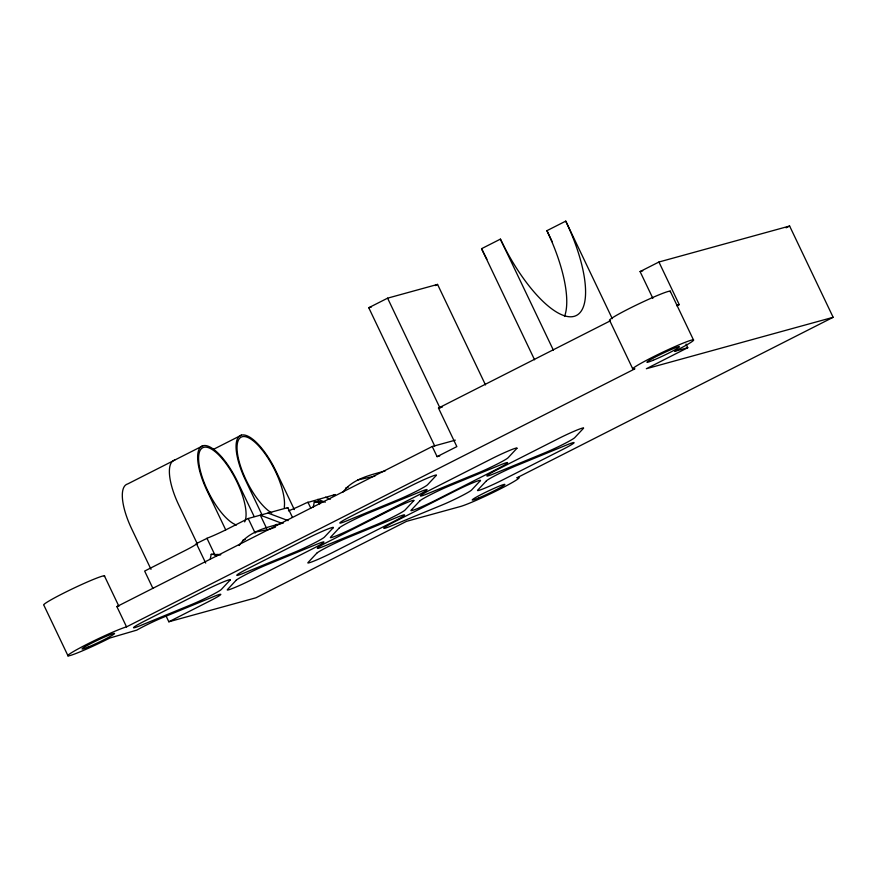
<?xml version="1.0" encoding="UTF-8"?>
<svg xmlns="http://www.w3.org/2000/svg" width="877" height="877" viewBox="0 0 877 877"><rect width="100%" height="100%" fill="white"/><g stroke="black" fill="none" stroke-linecap="round" stroke-linejoin="round"><path stroke-width="1.32" d="M210.173 559.373L211.214 554.33L220.796 554.67L217.277 554.516M313.253 507.049L314.306 502.006L322.67 502.313L320.357 502.192M239.169 545.505C248.706 531.133 267.66 527.11 283.414 522.999M342.962 492.14C352.444 478.897 370.269 475.071 385.167 470.927M287.239 508.2L287.799 507.608L292.447 517.342M274.589 525.772L276.792 524.303M534.575 359.789L481.572 248.684L500.405 239.125A95.714 33.293 63.1 0 0 574.194 316.323A95.714 33.293 63.1 0 0 565.753 221.125L546.919 230.684A95.714 33.293 63.1 0 1 564.525 316.476M434.718 446.009L368.757 307.728L387.59 298.169L437.557 284.411L485.507 384.937M435.211 285.606L437.557 284.411M254.133 516.487L237.711 482.065A45.045 15.665 63.1 0 0 202.982 445.735L127.669 483.961A45.045 15.665 63.1 0 0 131.649 528.765L150.997 569.326M213.188 449.484L241.427 435.145A45.045 15.665 63.1 0 1 276.145 471.475L294.321 509.581M652.861 298.344L640.089 271.574L658.923 262.015L789.618 226.025L833.15 317.299L516.827 477.855A33.786 2.236 -25.5 0 1 500.12 489.015A33.786 2.236 -25.5 0 1 460.348 506.533L406.533 521.344L255.898 597.807L168.833 621.782L165.885 615.599M786.088 227.812L789.618 226.025M686.022 344.058L687.754 347.709L674.687 351.315A33.786 2.236 -25.5 0 0 691.405 340.155A33.786 2.236 -25.5 0 0 651.622 357.663A33.786 2.236 -25.5 0 0 634.915 368.822L126.54 626.869L116.871 606.588L432.251 446.503L437.086 456.643L456.851 446.612L438.478 408.068L610.48 320.763M205.7 563.067L196.404 543.597L207.882 537.908A20.555 1.359 -25.5 0 0 228.645 528.436L248.202 518.504L287.799 507.608M676.88 305.799L679.236 304.604L658.923 262.015M332.832 495.768L335.277 494.529L306.139 502.949A20.555 1.359 -25.5 0 1 288.467 510.874M687.754 347.709L646.338 368.735L833.15 317.299M168.833 621.782L209.263 601.26A20.555 1.359 -25.5 0 0 220.785 594.332L220.379 594.266A20.555 1.359 -25.5 0 0 213.615 596.601L162.815 617.507A20.555 1.359 -25.5 0 0 136.779 630.124L109.833 638.028A33.786 2.236 -25.5 0 1 70.061 655.536A33.786 2.236 -25.5 0 1 86.768 644.376A33.786 2.236 -25.5 0 1 126.54 626.869M374.874 476.123L357.871 479.894M345.79 487.963L348.235 487.086M275.455 527.132L269.349 529.335L254.79 532.218M242.699 540.298L245.143 539.41M368.757 307.728L371.388 307.005M640.089 271.574L642.731 270.84M676.627 305.328L679.236 304.604M438.478 408.068L442.414 406.983M432.251 446.503L455.316 440.155M437.086 456.643L439.706 455.919M314.306 502.006L317.825 502.159L319.721 503.935M211.214 554.33L214.744 554.483L216.63 556.259M196.404 543.597L196.601 543.63A20.555 1.359 -25.5 0 1 185.08 550.548L144.65 571.07L152.905 588.39M325.422 497.248L330.454 499.145M325.279 502.203L317.737 499.364L319.469 503.014M268 513.056L288.116 520.631M281.692 523.218L260.316 515.172L266.696 528.557M670.203 291.142L693.422 339.816M565.753 221.125L612.278 318.658M632.887 369.151L609.668 320.478A33.786 2.236 -25.5 0 1 640.089 303.256A33.786 2.236 -25.5 0 1 670.16 291.811M546.919 230.684L552.225 241.8M500.405 239.125L553.409 350.241M387.59 298.169L440.002 408.046M307.882 502.072L310.787 508.167M262.398 515.599L245.396 479.949A45.045 15.665 63.1 0 1 241.427 435.145M248.202 518.504L255.174 533.117M225.718 529.872L206.961 490.528A45.045 15.665 63.1 0 1 202.982 445.735M206.939 538.248L215.062 555.284M197.478 544.2L178.711 504.867A45.045 15.665 63.1 0 1 174.742 460.063M104.385 575.827L118.888 606.248A33.786 2.236 -25.5 0 0 116.871 606.588M68.033 655.875L43.85 605.163A33.786 2.236 -25.5 0 1 74.271 587.941A33.786 2.236 -25.5 0 1 104.341 576.496M486.91 259.274A95.714 33.293 63.1 0 1 481.572 248.684M271.749 512.968A43.28 15.052 63.1 0 1 237.897 456.095A43.28 15.052 63.1 0 1 259.318 446.612A43.28 15.052 63.1 0 1 284.258 507.432M236.472 524.994A43.28 15.052 63.1 0 1 199.726 468.022A43.28 15.052 63.1 0 1 222.747 459.351A43.28 15.052 63.1 0 1 244.683 521.903M230.081 580.103L221.377 589.41A20.555 1.359 -25.5 0 1 191.614 604.516L140.813 625.422A20.555 1.359 -25.5 0 1 145.165 620.763L204.681 590.55A20.555 1.359 -25.5 0 1 230.081 580.103M236.143 580.289L227.428 589.596A20.555 1.359 -25.5 0 0 252.828 579.149L312.344 548.936A20.555 1.359 -25.5 0 0 316.707 544.277L265.895 565.183A20.555 1.359 -25.5 0 0 236.143 580.289M333.172 527.779L324.457 537.086A20.555 1.359 -25.5 0 1 294.705 552.192L243.894 573.087A20.555 1.359 -25.5 0 1 248.257 568.439L307.772 538.226A20.555 1.359 -25.5 0 1 333.172 527.779M339.224 527.954L330.519 537.272A20.555 1.359 -25.5 0 0 355.919 526.814L415.435 496.612A20.555 1.359 -25.5 0 0 419.787 491.953L368.987 512.859A20.555 1.359 -25.5 0 0 339.224 527.954M316.718 553.255L308.013 562.563A20.555 1.359 -25.5 0 0 333.413 552.115L392.929 521.903A20.555 1.359 -25.5 0 0 397.281 517.244L346.481 538.149A20.555 1.359 -25.5 0 0 316.718 553.255M436.253 475.455L427.548 484.762A20.555 1.359 -25.5 0 1 397.785 499.868L346.985 520.763A20.555 1.359 -25.5 0 1 351.337 516.115L410.853 485.902A20.555 1.359 -25.5 0 1 436.253 475.455M413.747 500.745L405.042 510.052A20.555 1.359 -25.5 0 1 375.279 525.159L324.479 546.053A20.555 1.359 -25.5 0 1 328.831 541.405L388.347 511.192A20.555 1.359 -25.5 0 1 413.747 500.745M419.809 500.931L411.094 510.239A20.555 1.359 -25.5 0 0 436.494 499.791L496.009 469.579A20.555 1.359 -25.5 0 0 500.372 464.92L449.561 485.825A20.555 1.359 -25.5 0 0 419.809 500.931M480.344 480.673L471.629 489.991A20.555 1.359 -25.5 0 1 441.876 505.097L391.076 525.992A20.555 1.359 -25.5 0 1 395.428 521.333L454.944 491.131A20.555 1.359 -25.5 0 1 480.344 480.673M486.406 480.859L477.691 490.166A20.555 1.359 -25.5 0 0 503.091 479.719L562.606 449.506A20.555 1.359 -25.5 0 0 566.97 444.858L516.158 465.753A20.555 1.359 -25.5 0 0 486.406 480.859M516.838 448.421L508.123 457.728A20.555 1.359 -25.5 0 1 478.371 472.835L427.559 493.729A20.555 1.359 -25.5 0 1 431.922 489.081L491.438 458.868A20.555 1.359 -25.5 0 1 516.838 448.421M583.435 428.349L574.72 437.667A20.555 1.359 -25.5 0 1 544.957 452.762L494.157 473.668A20.555 1.359 -25.5 0 1 498.509 469.009L558.035 438.807A20.555 1.359 -25.5 0 1 583.435 428.349M653.19 360.261A18.022 1.195 -25.5 0 0 679.28 347.018A18.022 1.195 -25.5 0 0 657.005 356.183A18.022 1.195 -25.5 0 0 653.19 360.261M88.336 646.974A18.022 1.195 -25.5 0 0 114.416 633.731A18.022 1.195 -25.5 0 0 92.151 642.896A18.022 1.195 -25.5 0 0 88.336 646.974M478.623 497.972A18.022 1.195 -25.5 0 0 504.703 484.729A18.022 1.195 -25.5 0 0 482.438 493.883A18.022 1.195 -25.5 0 0 478.623 497.972"/></g></svg>
